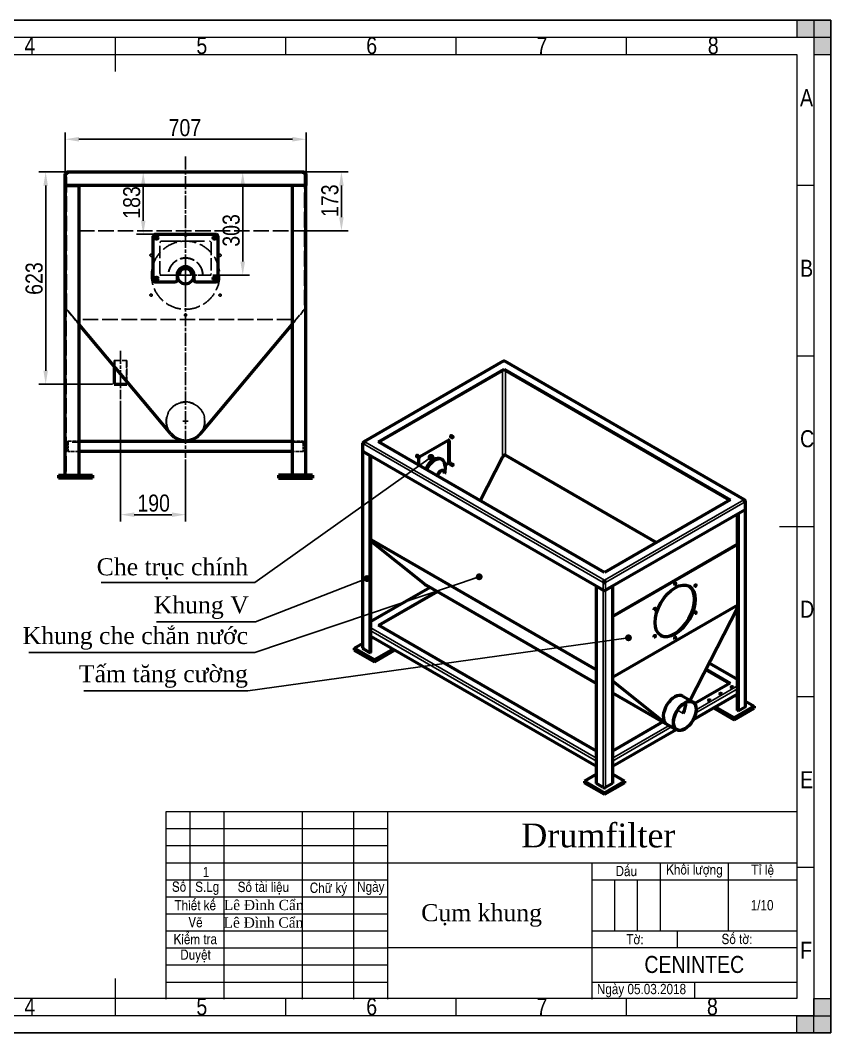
# Model space of a CAD drawing. Header units: millimetres. Extents: x 0 to 4200, y 0 to 2970.
# Drawn here: x 1821 to 4200, y 0 to 2970 of the extents above; entities that cross this region are included whole.
import ezdxf

# ---------------------------------------------------------------- set-up
doc = ezdxf.new("R2010")
doc.units = ezdxf.units.MM
doc.header["$LTSCALE"] = 10
doc.linetypes.add('CHAIN', pattern=[0.7087, 0.4724, -0.0591, 0.1181, -0.0591])
doc.linetypes.add('DASHED', pattern=[0.2067, 0.1654, -0.0413])
for name, color, linetype, lineweight in [('Border (ANSI)', 7, 'Continuous', 70), ('Center Mark (ANSI)', 7, 'Continuous', 25), ('Centerline (ANSI)', 7, 'Continuous', 25), ('Co ban', 7, 'Continuous', 50), ('Dimension (ANSI)', 7, 'Continuous', 25), ('Symbol (ANSI)', 7, 'Continuous', 25)]:
    doc.layers.add(name, color=color, linetype=linetype, lineweight=lineweight)
for name, color, linetype, lineweight, true_color in [('Khung ban ve', 5, 'Continuous', 15, 0x0000ff), ('Lien manh', 7, 'Continuous', 25, 0x020305), ('Manh', 7, 'DASHED', 25, 0x008000), ('Manh khung ten', 7, 'Continuous', 15, 0x994c4c), ('Net chu', 30, 'Continuous', 15, 0xff7f00), ('THIN', 5, 'Continuous', 15, 0x0000ff)]:
    doc.layers.add(name, color=color, linetype=linetype, lineweight=lineweight, true_color=true_color)
doc.styles.add('Linh_50', font='')
doc.styles.add('Note Text (ANSI)', font='')
doc.styles.add('StandardAM_ANSI', font='')
doc.styles.get('Linh_50').set_extended_font_data('VNI-Helve-Condense')
doc.styles.get('Note Text (ANSI)').set_extended_font_data('VNI-Helve-Condense')
doc.styles.get('StandardAM_ANSI').set_extended_font_data('VNI-Helve-Condense')
doc.dimstyles.new('Default - mm (ANSI)', dxfattribs={"dimscale": 10, "dimtxt": 5, "dimasz": 4, "dimexe": 2, "dimexo": 0.5, "dimgap": 0.8, "dimtad": 1, "dimtoh": 1, "dimdec": 0, "dimrnd": 1e-08, "dimzin": 4, "dimdsep": 46, "dimtxsty": 'StandardAM_ANSI', "dimcen": 0.09, "dimdle": 10, "dimclrd": 256, "dimclre": 256, "dimclrt": 256, "dimadec": 1, "dimazin": 1, "dimtfac": 0.61, "dimtofl": 0, "dimtmove": 0, "dimatfit": 3, "dimldrblk": 'DOT', "dimfxl": 1, "dimtolj": 1, "dimtzin": 4, "dimlwd": -1, "dimlwe": -1, "dimarcsym": 0})
doc.dimstyles.new('Default - mm (ANSI)$7', dxfattribs={"dimscale": 10, "dimtxt": 5, "dimasz": 2, "dimexe": 2, "dimexo": 0.5, "dimgap": 0.8, "dimtad": 1, "dimtoh": 1, "dimdec": 0, "dimrnd": 1e-08, "dimzin": 4, "dimdsep": 46, "dimtxsty": 'StandardAM_ANSI', "dimcen": 0.09, "dimdle": 10, "dimclrd": 256, "dimclre": 256, "dimclrt": 256, "dimadec": 1, "dimazin": 1, "dimtfac": 0.61, "dimtofl": 0, "dimtmove": 0, "dimatfit": 3, "dimldrblk": 'DOT', "dimfxl": 1, "dimtolj": 1, "dimtzin": 4, "dimlwd": -1, "dimlwe": -1, "dimarcsym": 0})

# ---------------------------------------------------------------- blocks, each defined once
blk = doc.blocks.new('Borders A3_Thuong')
at = {"layer": 'THIN'}
for points in [[(420, 292), (420, 297), (410, 297), (410, 292)], [(420, 297), (415, 297), (415, 287), (420, 287)], [(415, 0), (415, 10), (420, 10), (420, 0)], [(420, 0), (410, 0), (410, 5), (420, 5)]]:
    blk.add_hatch(color=256, dxfattribs=at).paths.add_polyline_path(points)
at = {"layer": 'Khung ban ve'}
for p, q in [((210, 292), (210, 282)), ((20, 287), (410, 287)), ((410, 287), (410, 10)), ((405, 148.5), (415, 148.5)), ((225, 64.88), (410.02, 64.88)), ((225, 9.88), (225, 64.88)), ((232, 39.88), (232, 64.88)), ((242, 9.88), (242, 64.88)), ((265, 9.88), (265, 64.88)), ((280, 9.88), (280, 64.88)), ((290, 9.88), (290, 64.88)), ((410, 59.88), (410.02, 59.88)), ((410, 54.88), (410.02, 54.88)), ((225, 49.88), (410.02, 49.88)), ((350, 9.88), (350, 49.88)), ((370, 29.88), (370, 49.88)), ((390, 29.88), (390, 49.88)), ((225, 44.88), (290, 44.88)), ((350, 44.88), (410.02, 44.88)), ((225, 39.88), (290, 39.88)), ((410, 39.88), (410.02, 39.88)), ((410, 34.88), (410.02, 34.88)), ((350, 29.88), (410.02, 29.88)), ((375, 24.88), (375, 29.88)), ((410, 24.88), (290, 24.88)), ((410, 19.88), (410.02, 19.88)), ((210, 15.93), (210, 5)), ((410, 10), (20, 10))]:
    blk.add_line(p, q, dxfattribs=at)
at = {"layer": 'Manh khung ten', "lineweight": 25}
for p, q in [((420, 297), (0, 297)), ((420, 0), (420, 297)), ((0, 0), (420, 0))]:
    blk.add_line(p, q, dxfattribs=at)
at = {"layer": 'Manh khung ten'}
for p, q in [((0, 297), (420, 297)), ((420, 297), (420, 0)), ((15, 292), (415, 292)), ((260, 292), (260, 287)), ((310, 292), (310, 287)), ((360, 292), (360, 287)), ((415, 292), (415, 5)), ((414.97, 248.54), (409.98, 248.54)), ((414.98, 198.5), (410, 198.5)), ((414.98, 98.5), (410, 98.5)), ((225, 59.88), (290, 59.88)), ((225, 54.88), (290, 54.88)), ((415, 48.46), (410.02, 48.46)), ((356.67, 29.88), (356.67, 44.88)), ((363.33, 29.88), (363.33, 44.88)), ((225, 34.88), (290, 34.88)), ((225, 29.88), (290, 29.88)), ((225, 24.88), (290, 24.88)), ((225, 19.88), (290, 19.88)), ((225, 14.88), (290, 14.88)), ((350, 14.88), (410.02, 14.88)), ((380.01, 14.88), (380.01, 10)), ((260, 10), (260, 5)), ((310, 10), (310, 5)), ((360, 10), (360, 5)), ((415, 5), (15, 5)), ((420, 0), (0, 0))]:
    blk.add_line(p, q, dxfattribs=at)
at = {"layer": 'THIN'}
for p, q in [((420, 297), (410, 297)), ((410, 297), (410, 292)), ((420, 297), (415, 297)), ((415, 297), (415, 287)), ((420, 292), (420, 297)), ((420, 287), (420, 297)), ((410, 292), (420, 292)), ((415, 287), (420, 287)), ((415, 0), (415, 10)), ((415, 10), (420, 10)), ((420, 10), (420, 0)), ((410, 0), (410, 5)), ((410, 5), (420, 5)), ((420, 5), (420, 0)), ((420, 0), (410, 0)), ((420, 0), (415, 0))]:
    blk.add_line(p, q, dxfattribs=at)
at = {"layer": 'Border (ANSI)', "style": 'Note Text (ANSI)'}
for s, insert, char_height, width, attachment_point in [('\\fTimes New Roman|b0|i0;\\H7.0000;Drumfilter', (351.81, 57.82), 7, 59.8872, 5), ('Daáu', (360, 47.42), 3, 19.9371, 5), ('Khoái löôïng', (379.99, 47.45), 3, 19.9371, 5), ('Tæ leä', (400.02, 47.45), 3, 19.9948, 5), ('Soá', (228.76, 42.83), 3, 7.075, 5), ('Soá taøi lieäu', (253.49, 42.42), 3, 22.8599, 5), ('S.Lg', (237.02, 42.38), 3, 10.0576, 5), ('Chöõ kyù', (272.6, 42.08), 3, 15.0245, 5), ('Ngaøy', (285.03, 42.38), 3, 10.0163, 5), ('Thieát keá', (233.51, 37.41), 3, 16.9679, 5), ('\\fTimes New Roman|b0|i0;\\H3.0000;Lê Đình Cẩn', (253.58, 37.46), 3, 23.4118, 5), ('Veõ', (233.58, 32.4), 3, 17.0139, 5), ('\\fTimes New Roman|b0|i0;\\H3.0000;Lê Đình Cẩn', (253.51, 32.32), 3, 23.4118, 5), ('Kieåm tra', (233.51, 27.45), 3, 16.9779, 5), ('Tôø:', (362.55, 27.41), 3, 24.9188, 5), ('Soá tôø:', (392.49, 27.48), 3, 34.8305, 5), ('Duyeät', (233.58, 22.47), 3, 16.9779, 5), ('\\fVNI-Helve-Condense|b0|i0;\\H5.0000;CENINTEC', (379.95, 20), 5, 59.8872, 5), ('\\fVNI-Helve-Condense|b0|i0;Ngaøy 05.03.2018', (351.37, 12.37), 3, 30.0083, 4)]:
    blk.add_mtext(s, dxfattribs=dict(at, insert=insert, char_height=char_height, width=width, attachment_point=attachment_point))
at = {"layer": 'Net chu', "style": 'Linh_50'}
for s, p in [('4', (183.38, 287.08)), ('5', (233.84, 287.08)), ('6', (283.69, 287.08)), ('7', (333.67, 287.08)), ('8', (383.92, 287.08)), ('A', (410.98, 271.79)), ('B', (411, 221.75)), ('C', (411, 171.75)), ('D', (411, 121.75)), ('E', (411.02, 71.72)), ('F', (411.02, 21.72)), ('4', (183.38, 5.16)), ('5', (233.84, 5.16)), ('6', (283.69, 5.16)), ('7', (333.67, 5.16)), ('8', (383.67, 5.16))]:
    blk.add_text(s, height=5, dxfattribs=at).set_placement(p)
blk = doc.blocks.new('*D6')
at = {"layer": 'Defpoints', "color": 0, "transparency": 16777216}
for p in [(2660.1, 2620.9), (1953.6, 2485.1), (2660.1, 2485.1)]:
    blk.add_point(p, dxfattribs=at)
at = {"layer": 'Dimension (ANSI)', "transparency": 16777216}
for p, q in [((1953.6, 2490.1), (1953.6, 2640.9)), ((1993.6, 2620.9), (2620.1, 2620.9)), ((2660.1, 2490.1), (2660.1, 2640.9))]:
    blk.add_line(p, q, dxfattribs=at)
for points in [[(1993.6, 2627.6), (1993.6, 2614.2), (1953.6, 2620.9)], [(2620.1, 2627.6), (2620.1, 2614.2), (2660.1, 2620.9)]]:
    blk.add_solid(points, dxfattribs=at)
at = {"layer": 'Dimension (ANSI)', "color": 150, "true_color": 0x0080ff, "transparency": 16777216, "insert": (2256.8, 2680), "char_height": 50, "attachment_point": 1, "style": 'StandardAM_ANSI'}
blk.add_mtext('\\A1;707', dxfattribs=at)
blk = doc.blocks.new('_Dot')
at = {"color": 0, "linetype": 'ByBlock', "lineweight": -2}
blk.add_line((-0.5, 0), (-1, 0), dxfattribs=at)
at = {"color": 0, "linetype": 'ByBlock', "const_width": 0.5}
blk.add_lwpolyline([(-0.25, 0, 1), (0.25, 0, 1)], format="xyb", close=True, dxfattribs=at)
blk = doc.blocks.new('*D7')
at = {"layer": 'Defpoints', "color": 0, "transparency": 16777216}
for p in [(2474.4, 2525.1), (2474.6, 2525.1), (2381.6, 2222.1)]:
    blk.add_point(p, dxfattribs=at)
at = {"layer": 'Dimension (ANSI)', "transparency": 16777216}
for p, q in [((2474.4, 2262.1), (2474.4, 2485.1)), ((2386.6, 2222.1), (2494.4, 2222.1))]:
    blk.add_line(p, q, dxfattribs=at)
for points in [[(2467.7, 2485.1), (2481.1, 2485.1), (2474.4, 2525.1)], [(2467.7, 2262.1), (2481.1, 2262.1), (2474.4, 2222.1)]]:
    blk.add_solid(points, dxfattribs=at)
at = {"layer": 'Dimension (ANSI)', "color": 150, "true_color": 0x0080ff, "transparency": 16777216, "insert": (2415.3, 2305.7), "char_height": 50, "attachment_point": 1, "rotation": 90, "style": 'StandardAM_ANSI'}
blk.add_mtext('\\A1;303', dxfattribs=at)
blk = doc.blocks.new('*D10')
at = {"layer": 'Defpoints', "color": 0, "transparency": 16777216}
for p in [(2182.4, 2525.1), (2182.4, 2342.1), (2216.6, 2342.1)]:
    blk.add_point(p, dxfattribs=at)
at = {"layer": 'Dimension (ANSI)', "transparency": 16777216}
for p, q in [((2182.4, 2485.1), (2182.4, 2382.1)), ((2211.6, 2342.1), (2162.4, 2342.1))]:
    blk.add_line(p, q, dxfattribs=at)
for points in [[(2175.8, 2485.1), (2189.1, 2485.1), (2182.4, 2525.1)], [(2175.8, 2382.1), (2189.1, 2382.1), (2182.4, 2342.1)]]:
    blk.add_solid(points, dxfattribs=at)
at = {"layer": 'Dimension (ANSI)', "color": 150, "true_color": 0x0080ff, "transparency": 16777216, "insert": (2123.4, 2387.8), "char_height": 50, "attachment_point": 1, "rotation": 90, "style": 'StandardAM_ANSI'}
blk.add_mtext('\\A1;183', dxfattribs=at)
blk = doc.blocks.new('*D11')
at = {"layer": 'Defpoints', "color": 0, "transparency": 16777216}
for p in [(1959.6, 2525.1), (1896.1, 1902.1), (2097.6, 1902.1)]:
    blk.add_point(p, dxfattribs=at)
at = {"layer": 'Dimension (ANSI)', "transparency": 16777216}
for p, q in [((1954.6, 2525.1), (1876.1, 2525.1)), ((1896.1, 2485.1), (1896.1, 1942.1)), ((2092.6, 1902.1), (1876.1, 1902.1))]:
    blk.add_line(p, q, dxfattribs=at)
for points in [[(1889.5, 2485.1), (1902.8, 2485.1), (1896.1, 2525.1)], [(1889.5, 1942.1), (1902.8, 1942.1), (1896.1, 1902.1)]]:
    blk.add_solid(points, dxfattribs=at)
at = {"layer": 'Dimension (ANSI)', "color": 150, "true_color": 0x0080ff, "transparency": 16777216, "insert": (1837.1, 2164.5), "char_height": 50, "attachment_point": 1, "rotation": 90, "style": 'StandardAM_ANSI'}
blk.add_mtext('\\A1;623', dxfattribs=at)
blk = doc.blocks.new('*D12')
at = {"layer": 'Defpoints', "color": 0, "transparency": 16777216}
for p in [(2116.1, 1859), (2306.6, 1686.7), (2306.6, 1519.7)]:
    blk.add_point(p, dxfattribs=at)
at = {"layer": 'Dimension (ANSI)', "transparency": 16777216}
for p, q in [((2116.1, 1854), (2116.1, 1499.7)), ((2306.6, 1681.7), (2306.6, 1499.7)), ((2156.1, 1519.7), (2266.6, 1519.7))]:
    blk.add_line(p, q, dxfattribs=at)
for points in [[(2156.1, 1526.3), (2156.1, 1513), (2116.1, 1519.7)], [(2266.6, 1526.3), (2266.6, 1513), (2306.6, 1519.7)]]:
    blk.add_solid(points, dxfattribs=at)
at = {"layer": 'Dimension (ANSI)', "color": 150, "true_color": 0x0080ff, "transparency": 16777216, "insert": (2165.2, 1578.7), "char_height": 50, "attachment_point": 1, "style": 'StandardAM_ANSI'}
blk.add_mtext('\\A1;190', dxfattribs=at)
blk = doc.blocks.new('*D13')
at = {"layer": 'Defpoints', "color": 0, "transparency": 16777216}
for p in [(2653.6, 2525.1), (2764, 2525.1), (2619.6, 2352.1)]:
    blk.add_point(p, dxfattribs=at)
at = {"layer": 'Dimension (ANSI)', "transparency": 16777216}
for p, q in [((2658.6, 2525.1), (2784, 2525.1)), ((2764, 2392.1), (2764, 2485.1)), ((2624.6, 2352.1), (2784, 2352.1))]:
    blk.add_line(p, q, dxfattribs=at)
for points in [[(2757.4, 2485.1), (2770.7, 2485.1), (2764, 2525.1)], [(2757.4, 2392.1), (2770.7, 2392.1), (2764, 2352.1)]]:
    blk.add_solid(points, dxfattribs=at)
at = {"layer": 'Dimension (ANSI)', "color": 150, "true_color": 0x0080ff, "transparency": 16777216, "insert": (2705, 2392.8), "char_height": 50, "attachment_point": 1, "rotation": 90, "style": 'StandardAM_ANSI'}
blk.add_mtext('\\A1;173', dxfattribs=at)

msp = doc.modelspace()

# ---------------------------------------------------------------- linework, layer by layer
at = {"layer": 'Center Mark (ANSI)', "linetype": 'CHAIN', "ltscale": 8.113447}
for p, q in [((2306.6, 2570.6), (2306.6, 1686.7)), ((2381.6, 2222.1), (2231.6, 2222.1))]:
    msp.add_line(p, q, dxfattribs=at)
at = {"layer": 'Center Mark (ANSI)', "linetype": 'CHAIN', "ltscale": 4.582984}
msp.add_line((2306.6, 2229.6), (2306.6, 2147.1), dxfattribs=at)
at = {"layer": 'Center Mark (ANSI)', "linetype": 'CHAIN', "ltscale": 0.833188}
msp.add_line((2314.1, 1793.7), (2299.1, 1793.7), dxfattribs=at)
at = {"layer": 'Centerline (ANSI)', "linetype": 'CHAIN', "ltscale": 8.113447}
msp.add_line((2116.1, 2000.6), (2116.1, 1859), dxfattribs=at)
at = {"layer": 'Co ban'}
for p, q in [((1959.6, 2525.1), (1959.6, 2519.1)), ((1959.6, 2525.1), (2653.6, 2525.1)), ((2653.6, 2519.1), (2653.6, 2525.1)), ((1959.6, 2519.1), (1953.6, 2519.1)), ((1953.6, 2485.1), (1953.6, 2519.1)), ((1957.8, 2522.1), (1959.6, 2522.1)), ((2653.6, 2522.1), (2655.3, 2522.1)), ((2659.6, 2519.1), (2653.6, 2519.1)), ((2659.6, 2519.1), (2659.6, 2485.1)), ((1959.6, 2485.1), (1953.6, 2485.1)), ((1953.6, 1635.1), (1953.6, 2485.1)), ((1959.6, 2485.1), (1953.6, 2485.1)), ((2653.6, 2485.1), (1959.6, 2485.1)), ((1959.6, 2485.1), (1993.6, 2485.1)), ((1993.6, 2485.1), (1993.6, 1635.1)), ((2653.6, 2485.1), (2619.6, 2485.1)), ((2619.6, 2485.1), (2619.6, 1635.1)), ((2659.6, 2485.1), (2653.6, 2485.1)), ((2653.6, 2485.1), (2659.6, 2485.1)), ((2659.6, 1635.1), (2659.6, 2485.1)), ((2211.6, 2207.1), (2211.6, 2337.1)), ((2216.6, 2342.1), (2396.6, 2342.1)), ((2219.3, 2332.1), (2220.4, 2334.1)), ((2220.4, 2330.1), (2219.3, 2332.1)), ((2220.4, 2334.1), (2222.7, 2334.1)), ((2222.7, 2330.1), (2220.4, 2330.1)), ((2222.7, 2334.1), (2223.9, 2332.1)), ((2223.9, 2332.1), (2222.7, 2330.1)), ((2389.3, 2332.1), (2390.4, 2334.1)), ((2390.4, 2330.1), (2389.3, 2332.1)), ((2390.4, 2334.1), (2392.7, 2334.1)), ((2392.7, 2330.1), (2390.4, 2330.1)), ((2392.7, 2334.1), (2393.9, 2332.1)), ((2393.9, 2332.1), (2392.7, 2330.1)), ((2401.6, 2337.1), (2401.6, 2207.1)), ((2276.6, 2202.1), (2216.6, 2202.1)), ((2219.3, 2212.1), (2220.4, 2214.1)), ((2220.4, 2210.1), (2219.3, 2212.1)), ((2220.4, 2214.1), (2222.7, 2214.1)), ((2222.7, 2210.1), (2220.4, 2210.1)), ((2222.7, 2214.1), (2223.9, 2212.1)), ((2223.9, 2212.1), (2222.7, 2210.1)), ((2287.6, 2222.1), (2281.6, 2222.1)), ((2281.6, 2222.1), (2281.6, 2207.1)), ((2331.6, 2222.1), (2325.6, 2222.1)), ((2331.6, 2207.1), (2331.6, 2222.1)), ((2396.6, 2202.1), (2336.6, 2202.1)), ((2389.3, 2212.1), (2390.4, 2214.1)), ((2390.4, 2210.1), (2389.3, 2212.1)), ((2390.4, 2214.1), (2392.7, 2214.1)), ((2392.7, 2210.1), (2390.4, 2210.1)), ((2392.7, 2214.1), (2393.9, 2212.1)), ((2393.9, 2212.1), (2392.7, 2210.1)), ((1993.6, 2078), (2262.9, 1757.1)), ((2350.2, 1757.1), (2619.6, 2078)), ((3238.7, 1969.7), (2829.8, 1733.6)), ((3947.3, 1563.5), (3243.7, 1969.7)), ((2097.6, 1954.1), (2097.6, 1902.1)), ((2872.4, 1733.4), (3241.2, 1946.3)), ((3241.2, 1944.3), (2874.1, 1732.3)), ((3241.2, 1946.3), (3904.8, 1563.3)), ((3241.2, 1944.3), (3241.2, 1946.3)), ((3903, 1562.2), (3241.2, 1944.3)), ((2097.6, 1902.1), (2134.6, 1902.1)), ((2134.6, 1910), (2134.6, 1902.1)), ((1993.6, 1735.1), (2619.6, 1735.1)), ((2827.3, 1706.1), (2827.3, 1729.3)), ((2829.8, 1730.7), (2828.8, 1731.3)), ((3535.9, 1350.3), (2872.4, 1733.4)), ((2994.4, 1690.2), (3076.8, 1737.8)), ((3079.2, 1675.2), (3079.2, 1736.4)), ((3079.8, 1736.1), (3079.8, 1674.8)), ((3084.3, 1748.1), (3089.1, 1745.3)), ((3086.4, 1751.7), (3091.2, 1748.9)), ((3090.4, 1745.6), (3090.1, 1745.4)), ((3091.6, 1747.7), (3091.6, 1748)), ((2619.6, 1705.1), (1993.6, 1705.1)), ((2827.3, 1127.8), (2827.3, 1706.1)), ((3532.3, 1297.9), (2828.8, 1704.1)), ((2848.8, 1692.5), (2828.8, 1704.1)), ((2986.3, 1693.8), (2991, 1691.1)), ((3245.4, 1694.5), (3688.7, 1438.5)), ((2848.8, 1114.2), (2848.8, 1692.5)), ((2850.6, 1115.2), (2850.6, 1691.5)), ((2984.2, 1690.2), (2988.9, 1687.5)), ((2990.2, 1687.8), (2989.9, 1687.6)), ((2991.4, 1689.8), (2991.4, 1690.1)), ((2991.4, 1664.6), (2991.4, 1685)), ((3056.3, 1683.1), (3059.2, 1681.4)), ((3067.9, 1665.2), (3076.3, 1670.1)), ((3076.8, 1669.7), (3067.9, 1664.6)), ((3084.3, 1666.4), (3089.1, 1663.7)), ((3086.4, 1670), (3091.2, 1667.3)), ((3090.4, 1664), (3090.1, 1663.8)), ((3091.6, 1666), (3091.6, 1666.3)), ((3237.1, 1688.8), (3171.5, 1560.6)), ((1933.6, 1635.1), (2033.6, 1635.1)), ((1933.6, 1635.1), (1933.6, 1627.1)), ((2033.6, 1635.1), (2033.6, 1627.1)), ((2679.6, 1635.1), (2579.6, 1635.1)), ((2579.6, 1635.1), (2579.6, 1627.1)), ((2679.6, 1635.1), (2679.6, 1627.1)), ((3067.4, 1641.2), (3066.8, 1640.8)), ((3068, 1661.9), (3067.4, 1641.2)), ((2033.6, 1627.1), (1933.6, 1627.1)), ((2579.6, 1627.1), (2679.6, 1627.1)), ((3904.8, 1563.3), (3535.9, 1350.3)), ((3947.3, 1560.6), (3948.4, 1561.2)), ((3949.8, 1536), (3949.8, 1559.2)), ((3948.4, 1534), (3539.4, 1297.9)), ((3926.6, 1433), (3926.6, 1521.4)), ((3948.4, 1534), (3928.3, 1522.4)), ((3928.3, 1522.4), (3928.3, 944.1)), ((3949.8, 957.7), (3949.8, 1536)), ((2850.6, 1446.6), (3512.3, 1064.5)), ((3009.3, 1315), (2850.6, 1441.7)), ((3926.6, 1433), (3559.4, 1221)), ((3927.7, 1432.3), (3559.4, 1219.6)), ((3926.6, 1433), (3927.7, 1432.3)), ((3927.7, 1255.4), (3927.7, 1432.3)), ((3011.3, 1313.6), (3512.3, 1024.3)), ((3512.3, 1309.5), (3532.3, 1297.9)), ((3512.3, 731.1), (3512.3, 1309.5)), ((3534.1, 1322), (3532.3, 1321)), ((3535.9, 1325.1), (3535.9, 1327.2)), ((3537.6, 1322), (3539.4, 1321)), ((3539.4, 1297.9), (3559.4, 1309.5)), ((3559.4, 1309.5), (3559.4, 731.1)), ((3024.1, 1306.2), (2850.6, 1206)), ((2872.4, 1195.8), (3043.8, 1294.8)), ((3045.6, 1293.8), (2874.1, 1194.8)), ((3559.4, 1042.7), (3927.7, 1255.4)), ((3926.6, 945.1), (3926.6, 1254.7)), ((3787.6, 975.1), (3926.6, 1246.5)), ((3512.3, 826.4), (2872.4, 1195.8)), ((3512.3, 780.8), (2850.6, 1162.8)), ((2850.6, 1156), (2856.5, 1159.4)), ((2801.7, 1127.8), (2827.3, 1142.6)), ((2860.6, 1093.8), (2801.7, 1127.8)), ((2801.7, 1127.8), (2801.7, 1122.3)), ((2801.7, 1122.3), (2860.6, 1088.3)), ((2828.8, 1125.7), (2848.8, 1114.2)), ((2850.6, 1115.2), (2848.8, 1114.2)), ((2915.4, 1125.4), (2860.6, 1093.8)), ((2860.6, 1088.3), (2919.5, 1122.3)), ((2919.5, 1123), (2919.5, 1122.3)), ((2860.6, 1093.8), (2860.6, 1088.3)), ((3926.6, 1035.9), (3843.4, 1084)), ((3903, 1024.7), (3833.6, 1064.8)), ((3834.4, 1066.4), (3904.8, 1025.7)), ((3559.4, 1032.1), (3716.4, 906.7)), ((3904.8, 1025.7), (3800.7, 965.6)), ((3559.4, 997.1), (3747.8, 888.4)), ((3765.9, 987.6), (3795.3, 970.6)), ((3926.6, 992.7), (3796.3, 917.5)), ((3920.7, 989.3), (3926.6, 985.9)), ((3857.6, 952.9), (3857.6, 952.2)), ((3857.6, 952.2), (3916.5, 918.2)), ((3916.5, 923.7), (3861.7, 955.3)), ((3975.5, 957.7), (3916.5, 923.7)), ((3916.5, 918.2), (3975.5, 952.2)), ((3928.3, 944.1), (3948.4, 955.6)), ((3949.8, 972.5), (3975.5, 957.7)), ((3975.5, 957.7), (3975.5, 952.2)), ((3916.5, 923.7), (3916.5, 918.2)), ((3926.6, 945.1), (3928.3, 944.1)), ((3707.3, 911.7), (3559.4, 826.4)), ((3746.8, 888.9), (3559.4, 780.8)), ((3512.3, 758.3), (3477, 737.9)), ((3594.8, 737.9), (3559.4, 758.3)), ((3477, 737.9), (3535.9, 703.9)), ((3477, 737.9), (3477, 732.5)), ((3535.9, 698.4), (3477, 732.5)), ((3532.3, 719.5), (3512.3, 731.1)), ((3535.9, 703.9), (3594.8, 737.9)), ((3594.8, 732.5), (3535.9, 698.4)), ((3559.4, 731.1), (3539.4, 719.5)), ((3594.8, 737.9), (3594.8, 732.5)), ((3535.9, 703.9), (3535.9, 698.4))]:
    msp.add_line(p, q, dxfattribs=at)
for centre in [(2221.6, 2332.1), (2391.6, 2332.1), (2221.6, 2212.1), (2391.6, 2212.1)]:
    msp.add_circle(centre, 4.25, dxfattribs=at)
for centre, radius, start, end in [((1959.6, 2519.1), 6, 90, 180), ((2653.6, 2519.1), 6, 0, 90), ((1959.6, 2519.1), 3, 125.5576, 180), ((2653.6, 2519.1), 3, 0, 54.4424), ((2216.6, 2337.1), 5, 90, 180), ((2396.6, 2337.1), 5, 0, 90), ((2306.6, 2222.1), 25, 0, 180), ((2306.6, 2222.1), 19, 0, 180), ((2216.6, 2207.1), 5, 180, 270), ((2276.6, 2207.1), 5, 270, 0), ((2306.6, 2222.1), 25, 180, 0), ((2336.6, 2207.1), 5, 180, 270), ((2396.6, 2207.1), 5, 270, 0), ((2306.6, 1793.7), 57, 220, 320)]:
    msp.add_arc(centre, radius, start, end, dxfattribs=at)
for centre, major_axis, ratio, start_param, end_param in [((3241.2, 1965.4), (-2.5, 4.33), 0.57735, 5.497787, 6.283185), ((3241.2, 1965.4), (2.5, 4.33), 0.57735, 0, 0.785398), ((2832.3, 1729.3), (-5, 0), 0.57735, 5.497787, 7.068583), ((2832.3, 1729.3), (-2.5, 4.33), 0.57735, 5.497787, 7.068583), ((2832.3, 1729.3), (2.5, 4.33), 0.57735, 0.785398, 2.356194), ((3076.8, 1734.4), (2.08, 3.61), 0.57735, 5.497787, 7.068583), ((3076.3, 1734.7), (2.08, 3.61), 0.57735, 5.497787, 6.141288), ((3085.7, 1749.7), (-1.08, -1.88), 0.57735, 2.863346, 6.561432), ((3085.1, 1750), (-1.08, -1.88), 0.57735, 0.275434, 0.278247), ((3085.1, 1750), (-1.08, -1.88), 0.57735, 0.275434, 0.278247), ((3085.1, 1750), (1.08, 1.88), 0.57735, 6.004938, 6.007752), ((3085.1, 1750), (1.08, 1.88), 0.57735, 6.004938, 6.007752), ((3090.1, 1747.1), (1.04, 1.8), 0.57735, 5.497787, 10.210176), ((2832.3, 1706.1), (-5, 0), 0.57735, 0, 0.785398), ((2832.3, 1706.1), (-5, 0), 0.57735, 0, 0.785398), ((2985.5, 1691.9), (-1.08, -1.88), 0.57735, 2.863346, 6.561432), ((2984.9, 1692.2), (1.08, 1.88), 0.57735, 6.004938, 6.007752), ((2984.9, 1692.2), (1.08, 1.88), 0.57735, 6.004938, 6.007752), ((3241.2, 1686.4), (3.97, 8.14), 0.524987, 6.246545, 7.817342), ((2984.9, 1692.2), (-1.08, -1.88), 0.57735, 0.275434, 0.278247), ((2984.9, 1692.2), (-1.08, -1.88), 0.57735, 0.275434, 0.278247), ((2989.9, 1689.3), (1.04, 1.8), 0.57735, 5.497787, 10.210176), ((2994.4, 1686.8), (2.08, 3.61), 0.57735, 0.785398, 2.356194), ((3035, 1646.3), (21.2, 36.8), 0.57735, 0, 1.709893), ((3038, 1644.6), (21.2, 36.8), 0.57735, 5.497787, 7.993078), ((3076.3, 1673.5), (2.08, 3.61), 0.57735, 3.926991, 5.497787), ((3076.8, 1673.1), (-2.08, -3.61), 0.57735, 0.785398, 2.356194), ((3085.7, 1668), (-1.08, -1.88), 0.57735, 2.863346, 6.561432), ((3085.1, 1668.4), (-1.08, -1.88), 0.57735, 0.275434, 0.278247), ((3085.1, 1668.4), (-1.08, -1.88), 0.57735, 0.275434, 0.278247), ((3085.1, 1668.4), (1.08, 1.88), 0.57735, 6.004938, 6.007752), ((3085.1, 1668.4), (1.08, 1.88), 0.57735, 6.004938, 6.007752), ((3090.1, 1665.5), (1.04, 1.8), 0.57735, 5.497787, 10.210176), ((3055.6, 1634.4), (8.3, 14.4), 0.57735, 5.497787, 8.215349), ((3055.6, 1634.4), (7.9, 13.7), 0.57735, 5.497787, 8.235318), ((3944.8, 1559.2), (2.5, 4.33), 0.57735, 5.497787, 7.068583), ((3944.8, 1559.2), (2.5, -4.33), 0.57735, 0.785398, 2.356194), ((3944.8, 1559.2), (5, 0), 0.57735, 5.497787, 7.068583), ((3944.8, 1536), (5, 0), 0.57735, 5.497787, 6.283185), ((3944.8, 1536), (5, 0), 0.57735, 5.497787, 6.283185), ((3035, 1354.8), (-23.8, -41.1), 0.57735, 6.195919, 6.283185), ((3535.9, 1323.1), (-2.5, -4.33), 0.57735, 3.926991, 5.497787), ((3535.9, 1323.1), (5, 0), 0.57735, 3.926991, 5.497787), ((3535.9, 1323.1), (-1.25, -2.17), 0.57735, 4.547588, 5.497787), ((3535.9, 1323.1), (2.5, 0), 0.57735, 3.926991, 5.497787), ((3535.9, 1327.8), (-5.83, 0), 0.57735, 1.393644, 1.747949), ((3535.9, 1323.1), (-2.5, 4.33), 0.57735, 3.926991, 5.497787), ((3535.9, 1323.1), (1.25, -2.17), 0.57735, 0.785398, 1.735598), ((3741.5, 1238.4), (-41.7, -72.2), 0.57735, 0.021215, 3.120378), ((3742.1, 1238), (41.7, 72.2), 0.57735, 3.155735, 6.269043), ((3742.1, 1238), (-41.7, -72.2), 0.57735, 0.014143, 3.12745), ((3741.5, 1318), (1.35, 2.35), 0.57735, 3.852754, 5.572024), ((3742.1, 1317.6), (-1.35, -2.35), 0.57735, 0.450197, 2.691396), ((3742.1, 1317.6), (1.35, 2.35), 0.57735, 3.591789, 5.832989), ((3801.2, 1312.6), (1.35, 2.35), 0.57735, 3.852754, 5.572024), ((3801.8, 1312.3), (-1.35, -2.35), 0.57735, 0.450197, 2.691396), ((3801.8, 1312.3), (1.35, 2.35), 0.57735, 3.591789, 5.832989), ((3535.9, 1299.9), (5, 0), 0.57735, 3.926991, 5.497787), ((3535.9, 1299.9), (5, 0), 0.57735, 3.926991, 5.497787), ((3681.8, 1243.7), (1.35, 2.35), 0.57735, 3.852754, 5.572024), ((3682.4, 1243.4), (-1.35, -2.35), 0.57735, 0.450197, 2.691396), ((3682.4, 1243.4), (1.35, 2.35), 0.57735, 3.591789, 5.832989), ((3801.2, 1233), (1.35, 2.35), 0.57735, 3.852754, 5.572024), ((3801.8, 1232.7), (-1.35, -2.35), 0.57735, 0.450197, 2.691396), ((3801.8, 1232.7), (1.35, 2.35), 0.57735, 3.591789, 5.832989), ((3681.8, 1164.1), (1.35, 2.35), 0.57735, 3.852754, 5.572024), ((3682.4, 1163.7), (-1.35, -2.35), 0.57735, 0.450197, 2.691396), ((3682.4, 1163.7), (1.35, 2.35), 0.57735, 3.591789, 5.832989), ((3741.5, 1158.7), (1.35, 2.35), 0.57735, 3.852754, 5.572024), ((3742.1, 1158.4), (-1.35, -2.35), 0.57735, 0.450197, 2.691396), ((3742.1, 1158.4), (1.35, 2.35), 0.57735, 3.591789, 5.832989), ((2832.3, 1127.8), (-5, 0), 0.57735, 0, 0.785398), ((3910.2, 1011.7), (-2.71, 0), 0.57735, 3.852754, 5.572024), ((3742.1, 946.5), (-23.7, -41.1), 0.57735, 3.141593, 6.195919), ((3876.9, 992.5), (-2.71, 0), 0.57735, 3.852754, 5.572024), ((3741.5, 946.8), (23.3, 40.4), 0.57735, 4.799655, 5.583506), ((3843.7, 973.2), (-2.71, 0), 0.57735, 3.852754, 5.572024), ((3944.8, 957.7), (5, 0), 0.57735, 5.497787, 6.283185), ((3535.9, 721.6), (-5, 0), 0.57735, 0.785398, 2.356194)]:
    msp.add_ellipse(centre, major_axis=major_axis, ratio=ratio, start_param=start_param, end_param=end_param, dxfattribs=at)
for centre, major_axis in [((3090.4, 1747), (-0.84, -1.45)), ((2990.2, 1689.1), (-0.84, -1.45)), ((3090.4, 1665.3), (-0.84, -1.45)), ((3743.3, 1237.3), (-41.7, -72.2)), ((3743.3, 1316.9), (-1.35, -2.35)), ((3803, 1311.6), (-1.35, -2.35)), ((3683.6, 1242.7), (-1.35, -2.35)), ((3803, 1232), (-1.35, -2.35)), ((3683.6, 1163.1), (-1.35, -2.35)), ((3743.3, 1157.7), (-1.35, -2.35)), ((3910.2, 1013.7), (2.71, 0)), ((3876.9, 994.5), (2.71, 0)), ((3771.6, 929.5), (-23.7, -41.1)), ((3771.6, 929.5), (23.3, 40.4)), ((3843.7, 975.3), (2.71, 0))]:
    msp.add_ellipse(centre, major_axis=major_axis, ratio=0.57735, dxfattribs=at)
at = {"layer": 'Lien manh'}
for p, q in [((3241.2, 1969.5), (2832.3, 1733.4)), ((3944.8, 1563.3), (3241.2, 1969.5)), ((3237.1, 1941.9), (3237.1, 1688.8)), ((3245.4, 1694.5), (3245.4, 1941.9)), ((2828.8, 1727.2), (2828.8, 1704.1)), ((3532.3, 1321), (2828.8, 1727.2)), ((2832.3, 1733.4), (3535.9, 1327.2)), ((3079.2, 1736.4), (3079.8, 1736.1)), ((2828.8, 1125.7), (2828.8, 1704.1)), ((3076.3, 1670.1), (3076.8, 1669.7)), ((3079.2, 1675.2), (3079.8, 1674.8)), ((3535.9, 1327.2), (3944.8, 1563.3)), ((3948.4, 1557.1), (3539.4, 1321)), ((3948.4, 1534), (3948.4, 1557.1)), ((3948.4, 1534), (3948.4, 955.6)), ((3009.3, 1315), (3512.3, 1024.5)), ((3532.3, 1297.9), (3532.3, 1321)), ((3539.4, 1321), (3539.4, 1297.9)), ((3025.6, 1305.4), (2850.6, 1204.3)), ((3532.3, 719.5), (3532.3, 1297.9)), ((3539.4, 1297.9), (3539.4, 719.5)), ((2850.6, 1187.3), (3512.3, 805.3)), ((3512.3, 797.1), (2850.6, 1179.2)), ((3926.6, 1034.2), (3842.7, 1082.6)), ((3805.1, 947.1), (3926.6, 1017.2)), ((3559.4, 997.3), (3716.4, 906.7)), ((3926.6, 1009.1), (3804.1, 938.3)), ((3750.4, 946.4), (3766.8, 936.9)), ((3559.4, 805.3), (3725.6, 901.2)), ((3732.7, 897.1), (3559.4, 797.1))]:
    msp.add_line(p, q, dxfattribs=at)
at = {"layer": 'Manh', "ltscale": 0.571309}
for p, q in [((1993.6, 2522.1), (1993.6, 2525.1)), ((2619.6, 2522.1), (2619.6, 2525.1)), ((1953.6, 2515.2), (1956.6, 2515.2)), ((1953.6, 2510), (1956.6, 2510)), ((1956.6, 2522.1), (1956.6, 2519.1)), ((2656.6, 2519.1), (2656.6, 2522.1)), ((1959.6, 1729.1), (1956.6, 1729.1)), ((2003.3, 1732.1), (2003.3, 1735.1)), ((2009.8, 1732.1), (2009.8, 1735.1)), ((2059.8, 1732.1), (2059.8, 1735.1)), ((2066.3, 1732.1), (2066.3, 1735.1)), ((2116.3, 1732.1), (2116.3, 1735.1)), ((2122.8, 1732.1), (2122.8, 1735.1)), ((2653.6, 1729.1), (2656.6, 1729.1)), ((1959.6, 1705.1), (1956.6, 1705.1)), ((2653.6, 1705.1), (2656.6, 1705.1))]:
    msp.add_line(p, q, dxfattribs=at)
at = {"layer": 'Manh', "ltscale": 0.810866}
for p, q in [((1956.6, 2522.1), (1957.8, 2522.1)), ((1959.6, 2522.1), (1963.6, 2522.1)), ((2649.6, 2522.1), (2653.6, 2522.1)), ((2655.3, 2522.1), (2656.6, 2522.1))]:
    msp.add_line(p, q, dxfattribs=at)
at = {"layer": 'Manh', "ltscale": 6.475868}
for p, q in [((1956.6, 2519.1), (1956.6, 2485.1)), ((2656.6, 2485.1), (2656.6, 2519.1))]:
    msp.add_line(p, q, dxfattribs=at)
at = {"layer": 'Manh', "ltscale": 27.620155}
for p, q in [((1957.6, 2122.5), (1957.6, 2522.1)), ((2655.6, 2522.1), (2655.6, 2122.5))]:
    msp.add_line(p, q, dxfattribs=at)
at = {"layer": 'Manh', "ltscale": 27.65683}
msp.add_line((2649.6, 2522.1), (1963.6, 2522.1), dxfattribs=at)
at = {"layer": 'Manh', "ltscale": 27.414932}
for p, q in [((1956.6, 2485.1), (1956.6, 1635.1)), ((2656.6, 2485.1), (2656.6, 1635.1))]:
    msp.add_line(p, q, dxfattribs=at)
at = {"layer": 'Manh', "ltscale": 27.532217}
for p, q in [((1993.6, 2352.1), (2619.6, 2352.1)), ((2619.6, 2092.1), (1993.6, 2092.1))]:
    msp.add_line(p, q, dxfattribs=at)
at = {"layer": 'Manh', "ltscale": 21.770681}
for p, q in [((2231.6, 2227.1), (2231.6, 2317.1)), ((2381.6, 2317.1), (2381.6, 2227.1))]:
    msp.add_line(p, q, dxfattribs=at)
at = {"layer": 'Manh', "ltscale": 33.865505}
msp.add_line((2236.6, 2322.1), (2376.6, 2322.1), dxfattribs=at)
at = {"layer": 'Manh', "ltscale": 8.571034}
for p, q in [((2281.6, 2222.1), (2236.6, 2222.1)), ((2376.6, 2222.1), (2331.6, 2222.1))]:
    msp.add_line(p, q, dxfattribs=at)
at = {"layer": 'Manh', "ltscale": 0.19037}
for p, q in [((2255.6, 2222.1), (2256.6, 2222.1)), ((2356.6, 2222.1), (2357.6, 2222.1))]:
    msp.add_line(p, q, dxfattribs=at)
at = {"layer": 'Manh', "ltscale": 2.707885}
for p, q in [((1963.6, 2113.8), (1956.6, 2122.1)), ((1964.6, 2114.2), (1957.6, 2122.5)), ((2655.6, 2122.5), (2648.6, 2114.2)), ((2656.6, 2122.1), (2649.6, 2113.8))]:
    msp.add_line(p, q, dxfattribs=at)
at = {"layer": 'Manh', "ltscale": 8.889445}
for p, q in [((1963.6, 2113.8), (1993.6, 2078)), ((2619.6, 2078), (2649.6, 2113.8))]:
    msp.add_line(p, q, dxfattribs=at)
at = {"layer": 'Manh', "ltscale": 28.139776}
for p, q in [((1964.6, 2114.2), (2263.7, 1757.7)), ((2349.5, 1757.7), (2648.6, 2114.2))]:
    msp.add_line(p, q, dxfattribs=at)
at = {"layer": 'Manh', "ltscale": 11.069895}
msp.add_line((2097.6, 1972.1), (2134.6, 1972.1), dxfattribs=at)
at = {"layer": 'Manh', "ltscale": 3.146863}
msp.add_line((2097.6, 1972.1), (2097.6, 1955.6), dxfattribs=at)
at = {"layer": 'Manh', "ltscale": 13.332776}
for p, q in [((2099.1, 1972.1), (2099.1, 1902.1)), ((2133.1, 1972.1), (2133.1, 1902.1))]:
    msp.add_line(p, q, dxfattribs=at)
at = {"layer": 'Manh', "ltscale": 11.5456}
msp.add_line((2134.6, 1972.1), (2134.6, 1911.5), dxfattribs=at)
at = {"layer": 'Manh', "ltscale": 4.571172}
for p, q in [((1959.6, 1729.1), (1959.6, 1705.1)), ((1961.7, 1705.1), (1961.7, 1729.1)), ((2651.5, 1729.1), (2651.5, 1705.1)), ((2653.6, 1729.1), (2653.6, 1705.1))]:
    msp.add_line(p, q, dxfattribs=at)
at = {"layer": 'Manh', "ltscale": 0.167262}
for p, q in [((1961.7, 1729.1), (1962.6, 1729.1)), ((2650.6, 1729.1), (2651.5, 1729.1))]:
    msp.add_line(p, q, dxfattribs=at)
at = {"layer": 'Manh', "ltscale": 1.795034}
for p, q in [((1962.6, 1735.1), (1962.6, 1729.1)), ((2650.6, 1729.1), (2650.6, 1735.1))]:
    msp.add_line(p, q, dxfattribs=at)
at = {"layer": 'Manh', "ltscale": 5.904459}
for p, q in [((1962.6, 1735.1), (1993.6, 1735.1)), ((2619.6, 1735.1), (2650.6, 1735.1))]:
    msp.add_line(p, q, dxfattribs=at)
at = {"layer": 'Manh', "ltscale": 27.737461}
msp.add_line((2650.6, 1732.1), (1962.6, 1732.1), dxfattribs=at)
at = {"layer": 'Manh', "ltscale": 6.071821}
for p, q in [((1993.6, 1705.1), (1961.7, 1705.1)), ((2651.5, 1705.1), (2619.6, 1705.1))]:
    msp.add_line(p, q, dxfattribs=at)
at = {"layer": 'Manh', "ltscale": 27.634188}
msp.add_circle((2306.6, 2222.1), 100, dxfattribs=at)
at = {"layer": 'Manh', "ltscale": 3.111466}
for centre in [(2221.6, 2332.1), (2391.6, 2332.1), (2221.6, 2212.1), (2391.6, 2212.1)]:
    msp.add_circle(centre, 2.6, dxfattribs=at)
at = {"layer": 'Manh', "ltscale": 2.991791}
for centre in [(2221.6, 2332.1), (2391.6, 2332.1), (2221.6, 2212.1), (2391.6, 2212.1)]:
    msp.add_circle(centre, 2.5, dxfattribs=at)
at = {"layer": 'Manh', "ltscale": 2.40447}
for centre in [(2221.6, 2332.1), (2391.6, 2332.1), (2221.6, 2212.1), (2391.6, 2212.1)]:
    msp.add_circle(centre, 2.01, dxfattribs=at)
at = {"layer": 'Manh', "ltscale": 3.889358}
for centre in [(2306.6, 2339.1), (2205.3, 2280.6), (2407.9, 2280.6), (2205.3, 2163.6), (2407.9, 2163.6), (2306.6, 2105.1)]:
    msp.add_circle(centre, 3.25, dxfattribs=at)
at = {"layer": 'Manh', "ltscale": 0.354515}
for centre, start, end in [((1959.6, 2519.1), 90, 125.5576), ((2653.6, 2519.1), 54.4424, 90)]:
    msp.add_arc(centre, 3, start, end, dxfattribs=at)
at = {"layer": 'Manh', "ltscale": 1.495845}
for centre, start, end in [((2236.6, 2317.1), 90, 180), ((2376.6, 2317.1), 0, 90), ((2236.6, 2227.1), 180, 270), ((2376.6, 2227.1), 270, 0)]:
    msp.add_arc(centre, 5, start, end, dxfattribs=at)
at = {"layer": 'Manh', "ltscale": 25.837965}
msp.add_arc((2306.6, 2222.1), 51, 0, 180, dxfattribs=at)
at = {"layer": 'Manh', "ltscale": 25.331339}
msp.add_arc((2306.6, 2222.1), 50, 0, 180, dxfattribs=at)
at = {"layer": 'Manh', "ltscale": 11.967462}
msp.add_arc((2306.6, 2222.1), 20, 0, 180, dxfattribs=at)
at = {"layer": 'Manh', "ltscale": 25.027363}
msp.add_arc((2306.6, 1793.7), 57, 320, 220, dxfattribs=at)
at = {"layer": 'Manh', "ltscale": 30.735357}
msp.add_arc((2306.6, 1793.7), 56, 320, 220, dxfattribs=at)
at = {"layer": 'Manh', "ltscale": 23.642584}
msp.add_arc((2306.6, 1793.7), 56, 220, 320, dxfattribs=at)
at = {"layer": 'Manh', "ltscale": 1.795034}
for centre, start, end in [((1962.6, 1729.1), 90, 180), ((2650.6, 1729.1), 0, 90)]:
    msp.add_arc(centre, 6, start, end, dxfattribs=at)
at = {"layer": 'Manh', "ltscale": 0.897467}
for centre, start, end in [((1962.6, 1729.1), 90, 180), ((2650.6, 1729.1), 0, 90)]:
    msp.add_arc(centre, 3, start, end, dxfattribs=at)

# ---------------------------------------------------------------- block references
at = {"xscale": 10, "yscale": 10, "zscale": 10}
msp.add_blockref('Borders A3_Thuong', (0, 0), dxfattribs=at)

# ---------------------------------------------------------------- texts
at = {"layer": 'Symbol (ANSI)', "color": 150, "true_color": 0x0080ff, "char_height": 50, "attachment_point": 9, "style": 'StandardAM_ANSI'}
for s, insert, width in [('{\\fTimes New Roman|b0|i0;\\H50.0000;Che trục chính}', (2490.4, 1329.2), 444.812), ('{\\fTimes New Roman|b0|i0;\\H50.0000;Khung V}', (2492.2, 1213.6), 279.085), ('{\\fTimes New Roman|b0|i0;\\H50.0000;Khung che chắn nước}', (2490.1, 1123.6), 662.01), ('{\\fTimes New Roman|b0|i0;\\H50.0000;Tấm tăng cường}', (2489.6, 1011.7), 496.242)]:
    msp.add_mtext(s, dxfattribs=dict(at, insert=insert, width=width))
at = {"layer": 'Symbol (ANSI)', "insert": (2357.3, 486.6), "char_height": 30, "attachment_point": 1, "style": 'Note Text (ANSI)'}
msp.add_mtext('{\\fVNI-Helve-Condense|b0|i0;1}', dxfattribs=at)
at = {"layer": 'Symbol (ANSI)', "insert": (3965.1, 389.2), "char_height": 30, "width": 71.989, "attachment_point": 1, "line_spacing_factor": 0.25, "style": 'Note Text (ANSI)'}
msp.add_mtext('{\\fVNI-Helve-Condense|b0|i0;1/10\\P}', dxfattribs=at)
at = {"layer": 'Symbol (ANSI)', "insert": (2998.1, 377.2), "char_height": 50, "width": 354.698, "attachment_point": 1, "style": 'Note Text (ANSI)'}
msp.add_mtext('{\\fTimes New Roman|b0|i0;\\H50.0000;Cụm khung}', dxfattribs=at)

# ---------------------------------------------------------------- dimensions: what is measured, and where the dimension line sits
at = {"layer": 'Dimension (ANSI)'}
dim = msp.add_linear_dim(base=(2660.085228, 2620.8842887), p1=(1953.585228, 2485.128503), p2=(2660.085228, 2485.128503), dimstyle='Default - mm (ANSI)', override={"dimgap": 0.8, "dimtoh": 0, "dimdec": 0, "dimtol": 0, "dimlim": 0, "dimtp": 0, "dimtm": 0, "dimtdec": 2, "dimatfit": 1}, dxfattribs=at)
dim.commit()
dim.dimension.update_dxf_attribs({"geometry": '*D6', "text_midpoint": (2307.085228, 2620.8842887), "dimtype": 160})
for base, p1, p2, angle, override, picture, middle in [((1896.1, 1902.1), (1959.6, 2525.1), (2097.6, 1902.1), 270, {"dimgap": 0.8, "dimtoh": 0, "dimdec": 0, "dimtol": 0, "dimlim": 0, "dimtp": 0, "dimtm": 0, "dimtdec": 2, "dimatfit": 1}, '*D11', (1896.1, 2213.6)), ((2182.4, 2342.1), (2182.4, 2525.1), (2216.6, 2342.1), 270, {"dimgap": 0.8, "dimtoh": 0, "dimdec": 0, "dimse1": 1, "dimtol": 0, "dimlim": 0, "dimtp": 0, "dimtm": 0, "dimtdec": 2, "dimatfit": 1}, '*D10', (2182.4, 2433.6)), ((2474.4, 2525.1), (2381.6, 2222.1), (2474.6, 2525.1), 90, {"dimgap": 0.8, "dimtoh": 0, "dimdec": 0, "dimse2": 1, "dimtol": 0, "dimlim": 0, "dimtp": 0, "dimtm": 0, "dimtdec": 2, "dimatfit": 1}, '*D7', (2474.4, 2355.4)), ((2764, 2525.1), (2619.6, 2352.1), (2653.6, 2525.1), 270, {"dimgap": 0.8, "dimtoh": 0, "dimdec": 0, "dimtol": 0, "dimlim": 0, "dimtp": 0, "dimtm": 0, "dimtdec": 2, "dimatfit": 1}, '*D13', (2764, 2438.6)), ((2306.5852, 1519.6812), (2116.1193, 1859.0348), (2306.5852, 1686.691), 180, {"dimgap": 0.8, "dimtoh": 0, "dimdec": 0, "dimtol": 0, "dimlim": 0, "dimtp": 0, "dimtm": 0, "dimtdec": 2, "dimatfit": 1}, '*D12', (2211.3523, 1519.6812))]:
    dim = msp.add_linear_dim(base=base, p1=p1, p2=p2, angle=angle, dimstyle='Default - mm (ANSI)', override=override, dxfattribs=at)
    dim.commit()
    dim.dimension.update_dxf_attribs({"geometry": picture, "text_midpoint": middle, "dimtype": 160})

# ---------------------------------------------------------------- leaders
at = {"layer": 'Symbol (ANSI)', "annotation_type": 0, "has_hookline": 1, "hookline_direction": 1}
for points, text_width in [([(3027, 1688), (2510.4, 1320.8), (2490.4, 1320.8)], 431.5), ([(3168.3, 1337.5), (2510.1, 1115.3), (2490.1, 1115.3)], 643.3), ([(2838.9, 1332.3), (2512.2, 1205.3), (2492.2, 1205.3)], 270.6), ([(3606.4, 1158.5), (2489.6, 1003.3)], 481.4)]:
    msp.add_leader(points, dimstyle='Default - mm (ANSI)$7', override={"dimgap": 0, "dimtad": 1}, dxfattribs=dict(at, text_width=text_width))

doc.saveas('drawing.dxf')
